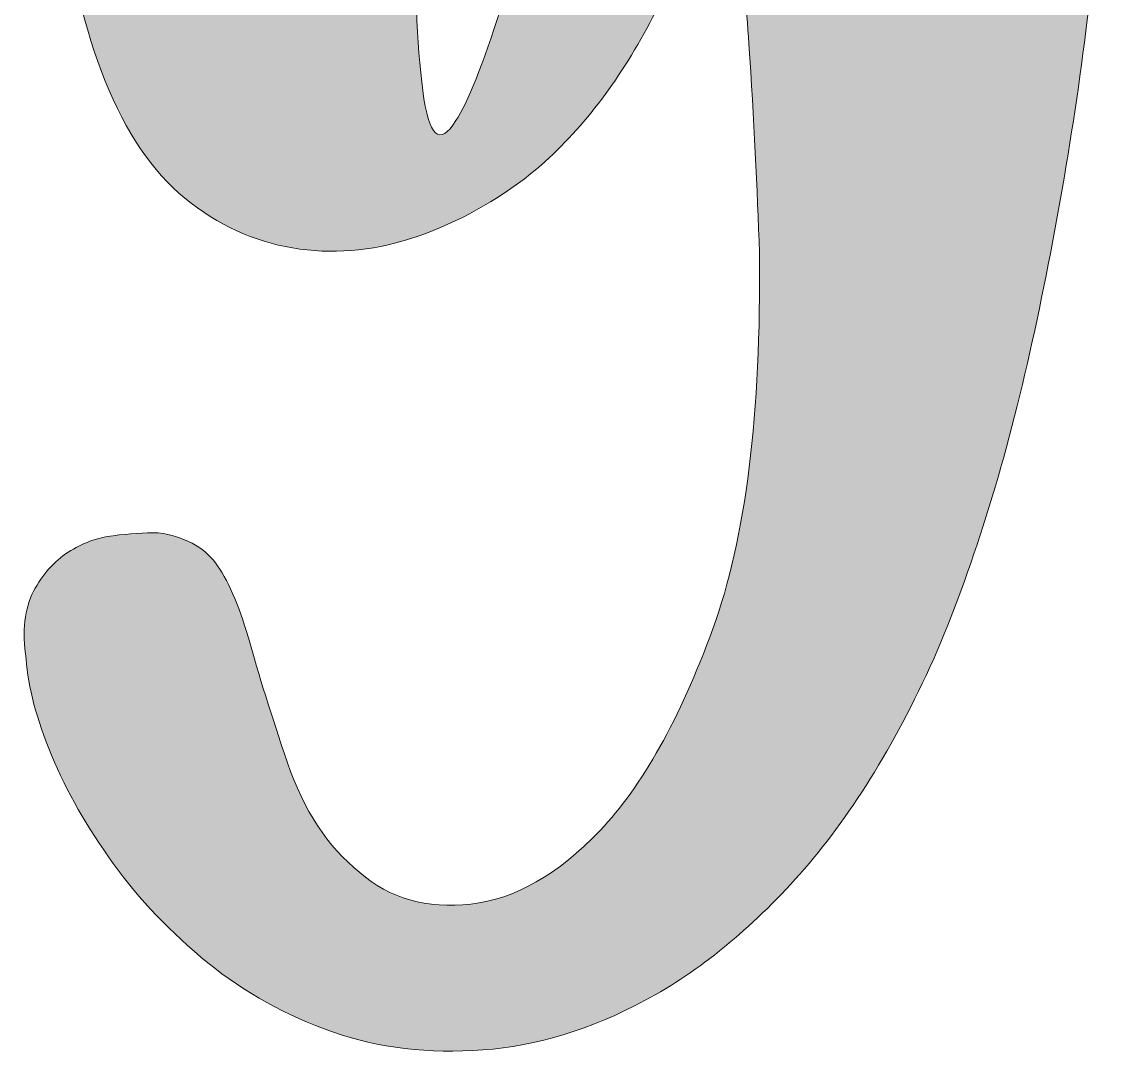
# Model space of a CAD drawing. Header units: inches. Extents: x 114 to 966, y -1047 to -33.
# Drawn here: x 362 to 404.98, y -1022.83 to -982.49 of the extents above; entities that cross this region are included whole.
import ezdxf

# ---------------------------------------------------------------- set-up
doc = ezdxf.new("R2010")
doc.units = ezdxf.units.IN
doc.header["$MEASUREMENT"] = 0
doc.layers.add('Layer 1', color=7, linetype='Continuous')

# ---------------------------------------------------------------- blocks, each defined once
blk = doc.blocks.new('block 2')
at = {"layer": 'Layer 1', "true_color": 0xffffff}
h = blk.add_hatch(color=7, dxfattribs=at)
h.dxf.hatch_style = 2
edge = h.paths.add_edge_path()
edge.add_spline(control_points=[(403.537, -949.436), (402.988, -947.713), (402.319, -946.439), (401.538, -945.616), (400.754, -944.794), (399.891, -944.285), (398.95, -944.088), (398.012, -943.893), (397.071, -943.717), (396.131, -943.559), (395.736, -943.559), (395.385, -943.541), (395.073, -943.5), (394.758, -943.461), (394.406, -943.441), (394.015, -943.441), (393.231, -943.441), (392.485, -943.541), (391.781, -943.736), (391.075, -943.932), (390.446, -944.323), (389.9, -944.911), (389.351, -945.499), (388.9, -946.321), (388.549, -947.379), (388.197, -948.437), (387.979, -949.868), (387.901, -951.67), (387.901, -951.67), (387.901, -955.667), (387.901, -955.667), (387.118, -958.567), (386.294, -961.643), (385.433, -964.895), (384.57, -968.147), (383.746, -971.242), (382.965, -974.181), (382.179, -977.119), (381.436, -979.706), (380.732, -981.939), (380.026, -984.172), (379.437, -985.642), (378.968, -986.347), (378.339, -987.366), (377.91, -986.976), (377.675, -985.172), (377.441, -983.37), (377.34, -980.921), (377.382, -977.824), (377.419, -974.73), (377.518, -971.359), (377.675, -967.716), (377.83, -964.071), (377.987, -960.839), (378.144, -958.018), (378.222, -955.197), (378.262, -952.963), (378.262, -951.318), (378.262, -949.672), (378.163, -948.419), (377.968, -947.556), (377.771, -946.694), (377.478, -946.086), (377.086, -945.733), (376.695, -945.381), (376.186, -945.128), (375.559, -944.97), (374.304, -944.578), (372.737, -944.363), (370.858, -944.323), (368.976, -944.285), (367.447, -944.382), (366.272, -944.617), (365.174, -944.931), (364.489, -945.381), (364.214, -945.969), (363.94, -946.557), (363.764, -947.164), (363.686, -947.791), (363.452, -951.552), (363.255, -955.295), (363.098, -959.017), (362.94, -962.74), (362.903, -966.246), (362.98, -969.537), (363.058, -972.829), (363.292, -975.847), (363.686, -978.589), (364.078, -981.333), (364.705, -983.643), (365.568, -985.525), (366.429, -987.405), (367.524, -988.816), (368.859, -989.756), (370.189, -990.696), (371.62, -991.245), (373.15, -991.401), (374.677, -991.56), (376.223, -991.343), (377.792, -990.755), (379.36, -990.167), (380.809, -989.326), (382.142, -988.229), (383.864, -986.74), (385.335, -984.839), (386.55, -982.527), (387.765, -980.216), (388.802, -977.531), (389.665, -974.474), (389.977, -977.454), (390.233, -980.411), (390.43, -983.35), (390.625, -986.288), (390.761, -989.012), (390.841, -991.52), (390.918, -997.789), (390.31, -1002.687), (389.018, -1006.214), (387.725, -1009.74), (386.257, -1012.366), (384.61, -1014.089), (382.965, -1015.813), (381.279, -1016.774), (379.557, -1016.969), (377.83, -1017.166), (376.383, -1016.754), (375.207, -1015.735), (373.952, -1014.718), (373.011, -1013.287), (372.385, -1011.444), (371.756, -1009.604), (371.247, -1007.977), (370.858, -1006.566), (370.464, -1005.234), (370.034, -1004.255), (369.563, -1003.627), (369.094, -1003.001), (368.348, -1002.609), (367.33, -1002.452), (366.781, -1002.452), (366.194, -1002.492), (365.568, -1002.569), (364.939, -1002.648), (364.35, -1002.862), (363.804, -1003.216), (363.255, -1003.569), (362.804, -1004.079), (362.452, -1004.744), (362.101, -1005.41), (362, -1006.292), (362.159, -1007.389), (362.234, -1008.487), (362.57, -1009.74), (363.156, -1011.151), (363.745, -1012.561), (364.547, -1013.972), (365.568, -1015.383), (366.584, -1016.793), (367.82, -1018.085), (369.27, -1019.262), (370.719, -1020.437), (372.345, -1021.339), (374.149, -1021.965), (375.951, -1022.593), (377.91, -1022.829), (380.026, -1022.67), (382.142, -1022.514), (384.258, -1021.868), (386.374, -1020.73), (388.49, -1019.596), (390.505, -1017.95), (392.426, -1015.793), (394.348, -1013.639), (396.091, -1010.839), (397.658, -1007.389), (399.145, -1003.942), (400.4, -999.944), (401.421, -995.399), (402.436, -990.855), (403.222, -986.23), (403.771, -981.527), (404.318, -976.826), (404.672, -972.282), (404.829, -967.892), (404.984, -963.504), (404.947, -959.742), (404.712, -956.607), (404.477, -953.551), (404.083, -951.16), (403.537, -949.436)], knot_values=[0, 0, 0, 0, 1, 1, 1, 2, 2, 2, 3, 3, 3, 4, 4, 4, 5, 5, 5, 6, 6, 6, 7, 7, 7, 8, 8, 8, 9, 9, 9, 10, 10, 10, 11, 11, 11, 12, 12, 12, 13, 13, 13, 14, 14, 14, 15, 15, 15, 16, 16, 16, 17, 17, 17, 18, 18, 18, 19, 19, 19, 20, 20, 20, 21, 21, 21, 22, 22, 22, 23, 23, 23, 24, 24, 24, 25, 25, 25, 26, 26, 26, 27, 27, 27, 28, 28, 28, 29, 29, 29, 30, 30, 30, 31, 31, 31, 32, 32, 32, 33, 33, 33, 34, 34, 34, 35, 35, 35, 36, 36, 36, 37, 37, 37, 38, 38, 38, 39, 39, 39, 40, 40, 40, 41, 41, 41, 42, 42, 42, 43, 43, 43, 44, 44, 44, 45, 45, 45, 46, 46, 46, 47, 47, 47, 48, 48, 48, 49, 49, 49, 50, 50, 50, 51, 51, 51, 52, 52, 52, 53, 53, 53, 54, 54, 54, 55, 55, 55, 56, 56, 56, 57, 57, 57, 58, 58, 58, 59, 59, 59, 60, 60, 60, 61, 61, 61, 62, 62, 62, 63, 63, 63, 63], degree=3, periodic=1)
at = {"layer": 'Layer 1', "lineweight": 0}
blk.add_open_spline([(403.537, -949.436), (402.988, -947.713), (402.319, -946.439), (401.538, -945.616), (400.754, -944.794), (399.891, -944.285), (398.95, -944.088), (398.012, -943.893), (397.071, -943.717), (396.131, -943.559), (395.736, -943.559), (395.385, -943.541), (395.073, -943.5), (394.758, -943.461), (394.406, -943.441), (394.015, -943.441), (393.231, -943.441), (392.485, -943.541), (391.781, -943.736), (391.075, -943.932), (390.446, -944.323), (389.9, -944.911), (389.351, -945.499), (388.9, -946.321), (388.549, -947.379), (388.197, -948.437), (387.979, -949.868), (387.901, -951.67), (387.901, -951.67), (387.901, -955.667), (387.901, -955.667), (387.118, -958.567), (386.294, -961.643), (385.433, -964.895), (384.57, -968.147), (383.746, -971.242), (382.965, -974.181), (382.179, -977.119), (381.436, -979.706), (380.732, -981.939), (380.026, -984.172), (379.437, -985.642), (378.968, -986.347), (378.339, -987.366), (377.91, -986.976), (377.675, -985.172), (377.441, -983.37), (377.34, -980.921), (377.382, -977.824), (377.419, -974.73), (377.518, -971.359), (377.675, -967.716), (377.83, -964.071), (377.987, -960.839), (378.144, -958.018), (378.222, -955.197), (378.262, -952.963), (378.262, -951.318), (378.262, -949.672), (378.163, -948.419), (377.968, -947.556), (377.771, -946.694), (377.478, -946.086), (377.086, -945.733), (376.695, -945.381), (376.186, -945.128), (375.559, -944.97), (374.304, -944.578), (372.737, -944.363), (370.858, -944.323), (368.976, -944.285), (367.447, -944.382), (366.272, -944.617), (365.174, -944.931), (364.489, -945.381), (364.214, -945.969), (363.94, -946.557), (363.764, -947.164), (363.686, -947.791), (363.452, -951.552), (363.255, -955.295), (363.098, -959.017), (362.94, -962.74), (362.903, -966.246), (362.98, -969.537), (363.058, -972.829), (363.292, -975.847), (363.686, -978.589), (364.078, -981.333), (364.705, -983.643), (365.568, -985.525), (366.429, -987.405), (367.524, -988.816), (368.859, -989.756), (370.189, -990.696), (371.62, -991.245), (373.15, -991.401), (374.677, -991.56), (376.223, -991.343), (377.792, -990.755), (379.36, -990.167), (380.809, -989.326), (382.142, -988.229), (383.864, -986.74), (385.335, -984.839), (386.55, -982.527), (387.765, -980.216), (388.802, -977.531), (389.665, -974.474), (389.977, -977.454), (390.233, -980.411), (390.43, -983.35), (390.625, -986.288), (390.761, -989.012), (390.841, -991.52), (390.918, -997.789), (390.31, -1002.687), (389.018, -1006.214), (387.725, -1009.74), (386.257, -1012.366), (384.61, -1014.089), (382.965, -1015.813), (381.279, -1016.774), (379.557, -1016.969), (377.83, -1017.166), (376.383, -1016.754), (375.207, -1015.735), (373.952, -1014.718), (373.011, -1013.287), (372.385, -1011.444), (371.756, -1009.604), (371.247, -1007.977), (370.858, -1006.566), (370.464, -1005.234), (370.034, -1004.255), (369.563, -1003.627), (369.094, -1003.001), (368.348, -1002.609), (367.33, -1002.452), (366.781, -1002.452), (366.194, -1002.492), (365.568, -1002.569), (364.939, -1002.648), (364.35, -1002.862), (363.804, -1003.216), (363.255, -1003.569), (362.804, -1004.079), (362.452, -1004.744), (362.101, -1005.41), (362, -1006.292), (362.159, -1007.389), (362.234, -1008.487), (362.57, -1009.74), (363.156, -1011.151), (363.745, -1012.561), (364.547, -1013.972), (365.568, -1015.383), (366.584, -1016.793), (367.82, -1018.085), (369.27, -1019.262), (370.719, -1020.437), (372.345, -1021.339), (374.149, -1021.965), (375.951, -1022.593), (377.91, -1022.829), (380.026, -1022.67), (382.142, -1022.514), (384.258, -1021.868), (386.374, -1020.73), (388.49, -1019.596), (390.505, -1017.95), (392.426, -1015.793), (394.348, -1013.639), (396.091, -1010.839), (397.658, -1007.389), (399.145, -1003.942), (400.4, -999.944), (401.421, -995.399), (402.436, -990.855), (403.222, -986.23), (403.771, -981.527), (404.318, -976.826), (404.672, -972.282), (404.829, -967.892), (404.984, -963.504), (404.947, -959.742), (404.712, -956.607), (404.477, -953.551), (404.083, -951.16), (403.537, -949.436)], degree=3, knots=[0, 0, 0, 0, 1, 1, 1, 2, 2, 2, 3, 3, 3, 4, 4, 4, 5, 5, 5, 6, 6, 6, 7, 7, 7, 8, 8, 8, 9, 9, 9, 10, 10, 10, 11, 11, 11, 12, 12, 12, 13, 13, 13, 14, 14, 14, 15, 15, 15, 16, 16, 16, 17, 17, 17, 18, 18, 18, 19, 19, 19, 20, 20, 20, 21, 21, 21, 22, 22, 22, 23, 23, 23, 24, 24, 24, 25, 25, 25, 26, 26, 26, 27, 27, 27, 28, 28, 28, 29, 29, 29, 30, 30, 30, 31, 31, 31, 32, 32, 32, 33, 33, 33, 34, 34, 34, 35, 35, 35, 36, 36, 36, 37, 37, 37, 38, 38, 38, 39, 39, 39, 40, 40, 40, 41, 41, 41, 42, 42, 42, 43, 43, 43, 44, 44, 44, 45, 45, 45, 46, 46, 46, 47, 47, 47, 48, 48, 48, 49, 49, 49, 50, 50, 50, 51, 51, 51, 52, 52, 52, 53, 53, 53, 54, 54, 54, 55, 55, 55, 56, 56, 56, 57, 57, 57, 58, 58, 58, 59, 59, 59, 60, 60, 60, 61, 61, 61, 62, 62, 62, 63, 63, 63, 63], dxfattribs=at)

msp = doc.modelspace()

# ---------------------------------------------------------------- block references
at = {"layer": 'Layer 1'}
msp.add_blockref('block 2', (0, 0), dxfattribs=at)

doc.saveas('drawing.dxf')
